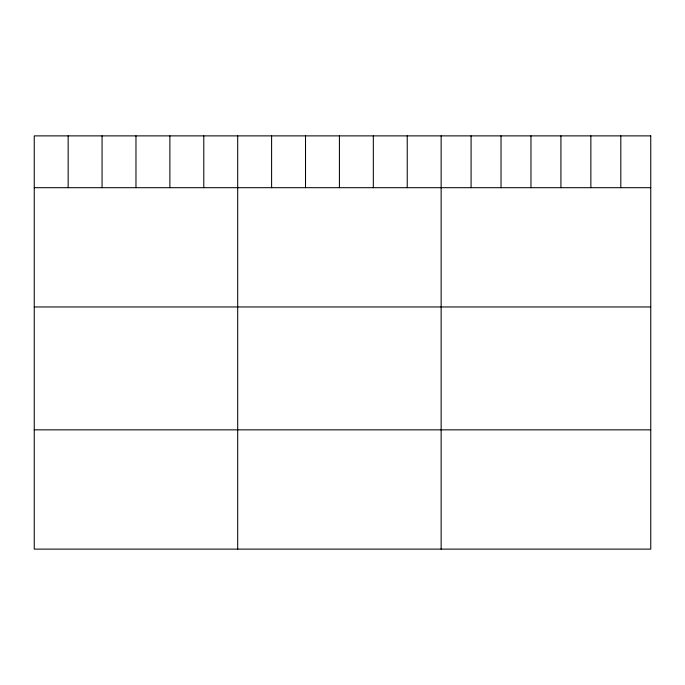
<?xml version="1.0" encoding="UTF-8"?>
<svg xmlns="http://www.w3.org/2000/svg" width="685" height="685" viewBox="0 0 685 685"><rect width="100%" height="100%" fill="white"/><g stroke="black" fill="none" stroke-linecap="round" stroke-linejoin="round"><path stroke-width="1.03" d="M34.25 187.69L650.75 187.69M34.25 306.957L650.75 306.957M34.25 429.846L650.75 429.846M620.807 135.878L620.807 187.69M590.864 135.878L590.864 187.69M560.921 135.878L560.921 187.69M530.969 135.878L530.969 187.69M501.026 135.878L501.026 187.69M471.083 135.878L471.083 187.69M441.14 135.878L441.14 549.122M407.233 135.878L407.233 187.69M373.325 135.878L373.325 187.69M339.417 135.878L339.417 187.69M305.51 135.878L305.51 187.69M271.602 135.878L271.602 187.69M237.695 135.878L237.695 549.122M203.787 135.878L203.787 187.69M169.88 135.878L169.88 187.69M135.972 135.878L135.972 187.69M102.065 135.878L102.065 187.69M68.157 135.878L68.157 187.69M650.75 135.878L34.25 135.878L34.25 549.122L650.75 549.122L650.75 135.878"/></g></svg>
